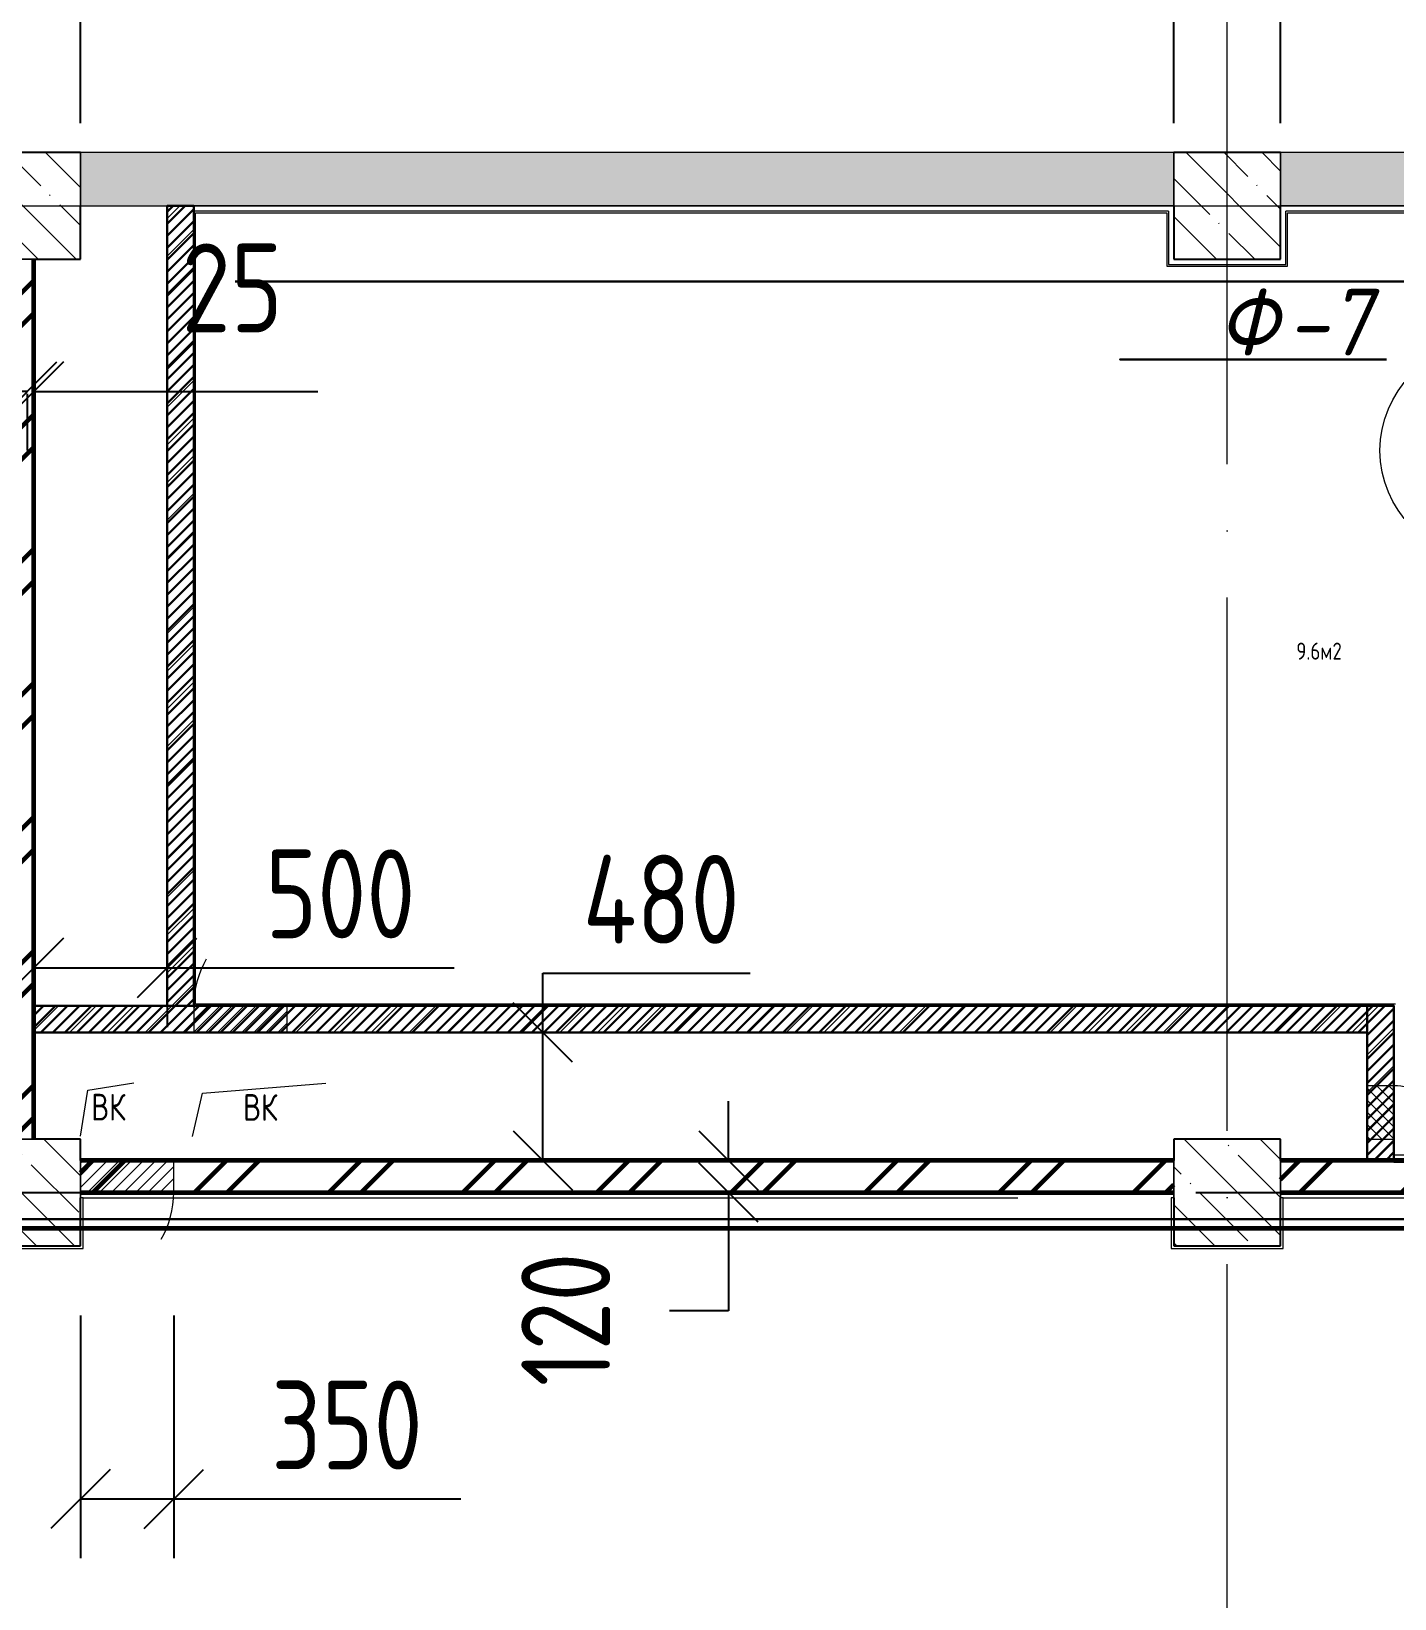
# Model space of a CAD drawing. Header units: millimetres. Extents: x -592259 to 288321, y -552984 to 293768.
# Drawn here: x 54566 to 59678, y 53152 to 59030 of the extents above; entities that cross this region are included whole.
import ezdxf

# ---------------------------------------------------------------- set-up
doc = ezdxf.new("R2010")
doc.units = ezdxf.units.MM
doc.linetypes.add('ADSK_Линия сетки', pattern=[2500, 2000, -250, 0, -250])
doc.layers.get('Defpoints').update_dxf_attribs({"color": 250})
for name, color, linetype, lineweight in [('0) кирпич', 30, 'Continuous', 60), ('0.3) ПГП 5 вып', 4, 'Continuous', 30), ('0.3) ПГП 6 вып', 4, 'Continuous', 30), ('2)Фархверки', 40, 'Continuous', 30), ('4) Штукатурка', 6, 'Continuous', 30), ('4.2) ЖБ', 6, 'Continuous', 30), ('6.1) Шпаклевка 5 вып.', 160, 'Continuous', 60), ('A-____-____-DIMS', 250, 'Continuous', 9), ('A-AREA-____-IDEN', 250, 'Continuous', 9), ('A-DETL-GENF-OTLN', 250, 'Continuous', 5), ('A-DOOR-____-MCUT', 250, 'Continuous', 5), ('A-DOOR-____-OTLN', 250, 'Continuous', 5), ('A-GLAZ-____-OTLN', 250, 'Continuous', 5), ('A-WALL-____-MCUT', 250, 'Continuous', 13), ('A-WALL-____-PATT', 250, 'Continuous', 13), ('A-WALL-FNSH-MCUT', 250, 'Continuous', 13), ('S-COLS-____-MCUT', 250, 'Continuous', 25), ('S-COLS-____-OTLN', 250, 'Continuous', 9), ('S-GRID-____-OTLN', 250, 'Continuous', 9)]:
    doc.layers.add(name, color=color, linetype=linetype, lineweight=lineweight)
doc.styles.add('ISOCPEUR', font='isocpeur.ttf', dxfattribs={"width": 0.8, "height": 100})
doc.styles.add('ISOCPEUR_I', font='isocpeui.ttf', dxfattribs={"width": 0.9, "height": 12.5})
doc.styles.get("Standard").update_dxf_attribs({"font": 'ГОСТ тип А.ttf'})
doc.styles.add('А3', font='ГОСТ тип А.ttf')
doc.dimstyles.new('А3', dxfattribs={"dimtxt": 333, "dimasz": 222, "dimexe": 222, "dimexo": 111, "dimgap": 111, "dimtad": 1, "dimtoh": 1, "dimdec": 0, "dimrnd": 0.0015, "dimzin": 0, "dimdsep": 46, "dimtxsty": 'Standard', "dimblk": 'OBLIQUE', "dimcen": 0, "dimclrd": 7, "dimclre": 7, "dimclrt": 7, "dimadec": 0, "dimazin": 0, "dimtfac": 1, "dimtdec": 0, "dimtofl": 0, "dimtmove": 0, "dimatfit": 3, "dimfxl": 1, "dimtolj": 1, "dimtzin": 0, "dimarcsym": 0})
pattern_1 = [(45, (0, 0), (-251.4472, 251.4472), []), (45, (0, 381), (-251.4472, 251.4472), [])]
pattern_2 = [(45, (0, 0), (-70.71068, 70.71068), [])]
pattern_3 = [(135, (0, 0), (-142.5612, -142.5612), []), (135, (142.56, 0), (-142.5612, -142.5612), [252.016, -50.403, 3.353, -47.05])]
pattern_4 = [(45, (125, 0), (-22.6274, 22.6274), [])]

# ---------------------------------------------------------------- blocks, each defined once
blk = doc.blocks.new('_Wn_-As_OpeningMEP_floor__Rectangular - _Wn_-As_OpeningMEP_floor__Rectangular-V6-Кладочный план на отм_ 0_000_ Секция 1_')
at = {"layer": 'A-DETL-GENF-OTLN'}
for p, q in [((-212.2, 112.2), (250, 150)), ((-250, -50), (-212.2, 112.2))]:
    blk.add_line(p, q, dxfattribs=at)
blk = doc.blocks.new('_Wn_-As_OpeningMEP_floor__Rectangular - _Wn_-As_OpeningMEP_floor__Rectangular-32466825-Кладочный план на отм_ 0_000_ Секция 1_')
at = {"layer": 'A-DETL-GENF-OTLN'}
for p, q in [((-100, -50), (-73.2, 123.2)), ((-73.2, 123.2), (100, 150))]:
    blk.add_line(p, q, dxfattribs=at)
blk = doc.blocks.new('АР_Люк - ЛРС_ВК_200х200_внутренний_RAL 9006-42718871-Кладочный план на отм_ 0_000_ Секция 1_')
at = {"layer": 'A-DOOR-____-OTLN'}
h = blk.add_hatch(dxfattribs=at)
h.set_pattern_fill('FP_29', color=256, style=0, pattern_type=2)
h.set_pattern_definition(pattern_4)
h.paths.add_polyline_path([(225, -50), (225, 50), (25, 50), (25, -50)])
at = {"layer": 'A-DETL-GENF-OTLN', "lineweight": 9}
for p, q in [((225, 50), (25, 50)), ((25, 50), (25, -50)), ((225, -50), (225, 50)), ((25, -50), (225, -50))]:
    blk.add_line(p, q, dxfattribs=at)
at = {"layer": 'A-DOOR-____-MCUT'}
blk.add_arc((225, 50), 200, 150, 180, dxfattribs=at)
blk = doc.blocks.new('АР_Люк - ЛРС_ВК_350х400_наружный_NCS S 1000-N-42726280-Кладочный план на отм_ 0_000_ Секция 1_')
at = {"layer": 'A-DOOR-____-OTLN'}
h = blk.add_hatch(dxfattribs=at)
h.set_pattern_fill('FP_29', color=256, style=0, pattern_type=2)
h.set_pattern_definition(pattern_4)
h.paths.add_polyline_path([(42.5, 60), (-50, 60), (-50, -60), (300, -60), (300, 60)])
at = {"layer": 'A-DETL-GENF-OTLN', "lineweight": 9}
for p, q in [((300, 60), (-50, 60)), ((-50, 60), (-50, -60)), ((300, -60), (300, 60)), ((-50, -60), (300, -60))]:
    blk.add_line(p, q, dxfattribs=at)
at = {"layer": 'A-DOOR-____-MCUT'}
blk.add_arc((300, 60), 350, 150, 180, dxfattribs=at)
blk = doc.blocks.new('АР_Люк - ЛРС_ВК_350х400_наружный_NCS S 1000-N-42723972-Кладочный план на отм_ 0_000_ Секция 1_')
at = {"layer": 'A-DOOR-____-OTLN'}
h = blk.add_hatch(dxfattribs=at)
h.set_pattern_fill('FP_29', color=256, style=0, pattern_type=2)
h.set_pattern_definition(pattern_4)
h.paths.add_polyline_path([(214.7, 50), (-50, 50), (-50, -50), (300, -50), (300, 50)])
at = {"layer": 'A-DETL-GENF-OTLN', "lineweight": 9}
for p, q in [((300, 50), (-50, 50)), ((-50, 50), (-50, -50)), ((300, -50), (300, 50)), ((-50, -50), (300, -50))]:
    blk.add_line(p, q, dxfattribs=at)
at = {"layer": 'A-DOOR-____-MCUT'}
blk.add_arc((300, 50), 350, 150, 180, dxfattribs=at)
blk = doc.blocks.new('AAR_СКБ_Марка_Помещения - Номер-17325395-Кладочный план на отм_ 0_000_ Секция 1_')
at = {"layer": 'A-AREA-____-IDEN'}
blk.add_circle((0, 1.502), 4, dxfattribs=at)
blk = doc.blocks.new('_Oblique')
at = {"color": 0, "linetype": 'ByBlock', "lineweight": -2}
blk.add_line((-0.5, -0.5), (0.5, 0.5), dxfattribs=at)
blk = doc.blocks.new('DIMBLOCK199-Кладочный план на отм_ 0_000_ Секция 1_')
at = {"layer": 'A-____-____-DIMS', "color": 7, "lineweight": -2, "transparency": 16777216}
for p, q in [((54575, 55517.5), (55075, 55517.5)), ((54575, 55506.5), (54575, 55295.5)), ((55075, 55517.5), (56151.7, 55517.5)), ((55075, 55506.5), (55075, 55295.5))]:
    blk.add_line(p, q, dxfattribs=at)
at = {"layer": 'Defpoints', "color": 0, "transparency": 16777216}
for p in [(54575, 55617.5), (55075, 55617.5), (55075, 55517.5)]:
    blk.add_point(p, dxfattribs=at)
at = {"layer": 'A-____-____-DIMS', "color": 7, "lineweight": -2, "transparency": 16777216, "xscale": 222, "yscale": 222, "zscale": 222, "rotation": 180}
blk.add_blockref('_Oblique', (54575, 55517.5), dxfattribs=at)
at = {"layer": 'A-____-____-DIMS', "color": 7, "lineweight": -2, "transparency": 16777216, "xscale": 222, "yscale": 222, "zscale": 222}
blk.add_blockref('_Oblique', (55075, 55517.5), dxfattribs=at)
at = {"layer": 'A-____-____-DIMS', "color": 7, "transparency": 16777216, "insert": (55724.4, 55795), "char_height": 333, "width": 1.862, "attachment_point": 5}
blk.add_mtext('\\A1;500', dxfattribs=at)
blk = doc.blocks.new('DIMBLOCK220-Кладочный план на отм_ 0_000_ Секция 1_')
at = {"layer": 'A-____-____-DIMS', "color": 7, "lineweight": -2, "transparency": 16777216}
for p, q in [((54550, 57679.2), (54328, 57679.2)), ((54550, 57669.9), (54550, 57457.2)), ((54575, 57679.2), (55640.6, 57679.2)), ((54575, 57669.9), (54575, 57457.2))]:
    blk.add_line(p, q, dxfattribs=at)
at = {"layer": 'Defpoints', "color": 0, "transparency": 16777216}
for p in [(54550, 57780.9), (54575, 57780.9), (54575, 57679.2)]:
    blk.add_point(p, dxfattribs=at)
at = {"layer": 'A-____-____-DIMS', "color": 7, "lineweight": -2, "transparency": 16777216, "xscale": 222, "yscale": 222, "zscale": 222}
blk.add_blockref('_Oblique', (54550, 57679.2), dxfattribs=at)
at = {"layer": 'A-____-____-DIMS', "color": 7, "lineweight": -2, "transparency": 16777216, "xscale": 222, "yscale": 222, "zscale": 222, "rotation": 180}
blk.add_blockref('_Oblique', (54575, 57679.2), dxfattribs=at)
at = {"layer": 'A-____-____-DIMS', "color": 7, "transparency": 16777216, "insert": (55130, 58234.2), "char_height": 333, "width": 1.242, "attachment_point": 1, "line_spacing_factor": 1.022761}
blk.add_mtext('\\A1;25', dxfattribs=at)
blk = doc.blocks.new('DIMBLOCK221-Кладочный план на отм_ 0_000_ Секция 1_')
at = {"layer": 'A-____-____-DIMS', "color": 7, "lineweight": -2, "transparency": 16777216}
for p, q in [((57180.3, 54795), (57180.3, 55017)), ((56494.7, 54795), (57402.3, 54795)), ((56494.7, 54675), (57402.3, 54675)), ((57180.3, 54675), (57180.3, 54231)), ((57180.3, 54231), (56958.3, 54231))]:
    blk.add_line(p, q, dxfattribs=at)
at = {"layer": 'Defpoints', "color": 0, "transparency": 16777216}
for p in [(56383.7, 54795), (57180.3, 54795), (56383.7, 54675)]:
    blk.add_point(p, dxfattribs=at)
at = {"layer": 'A-____-____-DIMS', "color": 7, "lineweight": -2, "transparency": 16777216, "xscale": 222, "yscale": 222, "zscale": 222}
for p, rotation in [((57180.3, 54795), 270), ((57180.3, 54675), 90)]:
    blk.add_blockref('_Oblique', p, dxfattribs=dict(at, rotation=rotation))
at = {"layer": 'A-____-____-DIMS', "color": 7, "transparency": 16777216, "insert": (56403.3, 53948), "char_height": 333, "width": 1.678, "attachment_point": 1, "rotation": 90, "line_spacing_factor": 1.022761}
blk.add_mtext('\\A1;120', dxfattribs=at)
blk = doc.blocks.new('DIMBLOCK222-Кладочный план на отм_ 0_000_ Секция 1_')
at = {"layer": 'A-____-____-DIMS', "color": 7, "lineweight": -2, "transparency": 16777216}
for p, q in [((56483.7, 55275), (56483.7, 55497)), ((56483.7, 55497), (57260.7, 55497)), ((56483.7, 54795), (56483.7, 55275)), ((56494.7, 55275), (56705.7, 55275)), ((56494.7, 54795), (56705.7, 54795))]:
    blk.add_line(p, q, dxfattribs=at)
at = {"layer": 'Defpoints', "color": 0, "transparency": 16777216}
for p in [(56383.7, 55275), (56483.7, 55275), (56383.7, 54795)]:
    blk.add_point(p, dxfattribs=at)
at = {"layer": 'A-____-____-DIMS', "color": 7, "lineweight": -2, "transparency": 16777216, "xscale": 222, "yscale": 222, "zscale": 222}
for p, rotation in [((56483.7, 55275), 90), ((56483.7, 54795), 270)]:
    blk.add_blockref('_Oblique', p, dxfattribs=dict(at, rotation=rotation))
at = {"layer": 'A-____-____-DIMS', "color": 7, "transparency": 16777216, "insert": (56927.7, 55774.5), "char_height": 333, "width": 1.946, "attachment_point": 5}
blk.add_mtext('\\A1;480', dxfattribs=at)
blk = doc.blocks.new('DIMBLOCK375-Кладочный план на отм_ 0_000_ Секция 1_')
at = {"layer": 'A-____-____-DIMS', "color": 7, "lineweight": -2, "transparency": 16777216}
for p, q in [((54350, 58686), (54350, 60263.8)), ((54750, 58686), (54750, 60263.8)), ((54350, 60041.8), (54750, 60041.8)), ((54750, 60041.8), (55860, 60041.8))]:
    blk.add_line(p, q, dxfattribs=at)
at = {"layer": 'Defpoints', "color": 0, "transparency": 16777216}
for p in [(54750, 60041.8), (54350, 58575), (54750, 58575)]:
    blk.add_point(p, dxfattribs=at)
at = {"layer": 'A-____-____-DIMS', "color": 7, "lineweight": -2, "transparency": 16777216, "xscale": 222, "yscale": 222, "zscale": 222, "rotation": 180}
blk.add_blockref('_Oblique', (54350, 60041.8), dxfattribs=at)
at = {"layer": 'A-____-____-DIMS', "color": 7, "lineweight": -2, "transparency": 16777216, "xscale": 222, "yscale": 222, "zscale": 222}
blk.add_blockref('_Oblique', (54750, 60041.8), dxfattribs=at)
at = {"layer": 'A-____-____-DIMS', "color": 7, "transparency": 16777216, "insert": (55083, 60596.8), "char_height": 333, "width": 1.946, "attachment_point": 1, "line_spacing_factor": 1.022761}
blk.add_mtext('\\A1;400', dxfattribs=at)
blk = doc.blocks.new('DIMBLOCK376-Кладочный план на отм_ 0_000_ Секция 1_')
at = {"layer": 'A-____-____-DIMS', "color": 7, "lineweight": -2, "transparency": 16777216}
for p, q in [((54750, 58686), (54750, 60593.3)), ((58850, 58686), (58850, 60593.3)), ((54750, 60371.3), (58850, 60371.3))]:
    blk.add_line(p, q, dxfattribs=at)
at = {"layer": 'Defpoints', "color": 0, "transparency": 16777216}
for p in [(58850, 60371.3), (54750, 58575), (58850, 58575)]:
    blk.add_point(p, dxfattribs=at)
at = {"layer": 'A-____-____-DIMS', "color": 7, "lineweight": -2, "transparency": 16777216, "xscale": 222, "yscale": 222, "zscale": 222, "rotation": 180}
blk.add_blockref('_Oblique', (54750, 60371.3), dxfattribs=at)
at = {"layer": 'A-____-____-DIMS', "color": 7, "lineweight": -2, "transparency": 16777216, "xscale": 222, "yscale": 222, "zscale": 222}
blk.add_blockref('_Oblique', (58850, 60371.3), dxfattribs=at)
at = {"layer": 'A-____-____-DIMS', "color": 7, "transparency": 16777216, "insert": (56800, 60648.8), "char_height": 333, "width": 2.382, "attachment_point": 5}
blk.add_mtext('\\A1;4100', dxfattribs=at)
blk = doc.blocks.new('DIMBLOCK377-Кладочный план на отм_ 0_000_ Секция 1_')
at = {"layer": 'A-____-____-DIMS', "color": 7, "lineweight": -2, "transparency": 16777216}
for p, q in [((58850, 58686), (58850, 60263.8)), ((59250, 58686), (59250, 60263.8)), ((58850, 60041.8), (57740, 60041.8)), ((59250, 60041.8), (58850, 60041.8))]:
    blk.add_line(p, q, dxfattribs=at)
at = {"layer": 'Defpoints', "color": 0, "transparency": 16777216}
for p in [(59250, 60041.8), (58850, 58575), (59250, 58575)]:
    blk.add_point(p, dxfattribs=at)
at = {"layer": 'A-____-____-DIMS', "color": 7, "lineweight": -2, "transparency": 16777216, "xscale": 222, "yscale": 222, "zscale": 222, "rotation": 180}
blk.add_blockref('_Oblique', (58850, 60041.8), dxfattribs=at)
at = {"layer": 'A-____-____-DIMS', "color": 7, "lineweight": -2, "transparency": 16777216, "xscale": 222, "yscale": 222, "zscale": 222}
blk.add_blockref('_Oblique', (59250, 60041.8), dxfattribs=at)
at = {"layer": 'A-____-____-DIMS', "color": 7, "transparency": 16777216, "insert": (57851, 60596.8), "char_height": 333, "width": 1.946, "attachment_point": 1, "line_spacing_factor": 1.022761}
blk.add_mtext('\\A1;400', dxfattribs=at)
blk = doc.blocks.new('DIMBLOCK378-Кладочный план на отм_ 0_000_ Секция 1_')
at = {"layer": 'A-____-____-DIMS', "color": 7, "lineweight": -2, "transparency": 16777216}
for p, q in [((59250, 58686), (59250, 60593.3)), ((60270, 58686), (60270, 60593.3)), ((59250, 60371.3), (60270, 60371.3)), ((60270, 60371.3), (61513.2, 60371.3))]:
    blk.add_line(p, q, dxfattribs=at)
at = {"layer": 'Defpoints', "color": 0, "transparency": 16777216}
for p in [(60270, 60371.3), (59250, 58575), (60270, 58575)]:
    blk.add_point(p, dxfattribs=at)
at = {"layer": 'A-____-____-DIMS', "color": 7, "lineweight": -2, "transparency": 16777216, "xscale": 222, "yscale": 222, "zscale": 222, "rotation": 180}
blk.add_blockref('_Oblique', (59250, 60371.3), dxfattribs=at)
at = {"layer": 'A-____-____-DIMS', "color": 7, "lineweight": -2, "transparency": 16777216, "xscale": 222, "yscale": 222, "zscale": 222}
blk.add_blockref('_Oblique', (60270, 60371.3), dxfattribs=at)
at = {"layer": 'A-____-____-DIMS', "color": 7, "transparency": 16777216, "insert": (61002.6, 60648.8), "char_height": 333, "width": 2.299, "attachment_point": 5}
blk.add_mtext('\\A1;1020', dxfattribs=at)
blk = doc.blocks.new('DIMBLOCK435-Кладочный план на отм_ 0_000_ Секция 1_')
at = {"layer": 'A-____-____-DIMS', "color": 7, "lineweight": -2, "transparency": 16777216}
for p, q in [((54750, 54214), (54750, 53303.4)), ((55100, 54214), (55100, 53303.4)), ((54750, 53525.4), (55100, 53525.4)), ((55100, 53525.4), (56176.7, 53525.4))]:
    blk.add_line(p, q, dxfattribs=at)
at = {"layer": 'Defpoints', "color": 0, "transparency": 16777216}
for p in [(54750, 54325), (55100, 54325), (55100, 53525.4)]:
    blk.add_point(p, dxfattribs=at)
at = {"layer": 'A-____-____-DIMS', "color": 7, "lineweight": -2, "transparency": 16777216, "xscale": 222, "yscale": 222, "zscale": 222, "rotation": 180}
blk.add_blockref('_Oblique', (54750, 53525.4), dxfattribs=at)
at = {"layer": 'A-____-____-DIMS', "color": 7, "lineweight": -2, "transparency": 16777216, "xscale": 222, "yscale": 222, "zscale": 222}
blk.add_blockref('_Oblique', (55100, 53525.4), dxfattribs=at)
at = {"layer": 'A-____-____-DIMS', "color": 7, "transparency": 16777216, "insert": (55749.3, 53802.9), "char_height": 333, "width": 1.862, "attachment_point": 5}
blk.add_mtext('\\A1;350', dxfattribs=at)

msp = doc.modelspace()

# ---------------------------------------------------------------- hatches: boundary and pattern name
at = {"layer": '0) кирпич'}
h = msp.add_hatch(dxfattribs=at)
h.set_pattern_fill('FP_2', color=256, style=0, pattern_type=2)
h.set_pattern_definition(pattern_1)
h.paths.add_polyline_path([(54575, 54875), (54575, 58175.0006), (54455, 58175.0006), (54455, 54875), (54457.6854, 54875)])
h = msp.add_hatch(dxfattribs=at)
h.set_pattern_fill('FP_2', color=256, style=0, pattern_type=2)
h.set_pattern_definition(pattern_1)
h.paths.add_polyline_path([(61195, 54675.0006), (61665, 54675.0006), (61665, 54795.0006), (59249.9781, 54795.0006), (59249.9781, 54675.0006), (60505.0647, 54675.0006)])
h.paths.add_polyline_path([(58849.9781, 54675.0006), (58849.9781, 54795.0006), (54749.9781, 54795.0006), (54749.9781, 54675.0006), (58306.0176, 54675.0006)])
at = {"layer": '0.3) ПГП 5 вып'}
h = msp.add_hatch(dxfattribs=at)
h.set_pattern_fill('ANSI31', color=256, scale=10)
h.paths.add_polyline_path([(55075, 55375.0006), (55175, 55375.0006), (55175, 58375.0223), (55075, 58375.0223)])
h = msp.add_hatch(dxfattribs=at)
h.set_pattern_fill('ANSI31', color=256, scale=10)
h.paths.add_polyline_path([(59575.0005, 55375.0006), (54575, 55375.0006), (54575, 55275.0006), (59575.0005, 55275.0006)])
h = msp.add_hatch(dxfattribs=at)
h.set_pattern_fill('ANSI31', color=256, scale=10)
h.paths.add_polyline_path([(59575.0005, 54795.0006), (59675.0005, 54795.0006), (59675.0005, 55375.0006), (59575.0005, 55375.0006)])
at = {"layer": 'A-WALL-____-PATT', "lineweight": 15}
h = msp.add_hatch(dxfattribs=at)
h.set_pattern_fill('FP_9', color=256, style=0, pattern_type=2)
h.set_pattern_definition([(50, (0, 0), (364.3679, -31.8783), [38.1, -419.1]), (355, (0, 0), (-70.4859, 382.1133), [30.48, -335.28]), (100.451, (30.36, -2.66), (293.885, 350.2334), [32.38, -356.18]), (46.184, (0, 101.6), (542.1585, -84.0858), [57.15, -628.65]), (96.636, (45.2, 94.6), (474.805, 494.8554), [48.57, -534.27]), (351.184, (0, 101.6), (474.8102, 494.85), [45.72, -502.92]), (21, (50.8, 76.2), (303.2285, -204.5305), [38.1, -419.1]), (326, (50.8, 76.2), (123.6039, 368.376), [30.48, -335.28]), (71.451, (76.07, 59.16), (426.8341, 163.8427), [32.38, -356.18]), (37.5, (0, 0), (6.17665, 169.11015), [16.764, -314.452, 16.764, -323.596, -336.55]), (37.5, (0, 0), (6.17665, 169.11015), [-671.576, 16.764, -319.786]), (7.5, (0, 0), (133.63888, 200.3615), [16.764, -177.292, 16.764, -306.832, -128.27]), (7.5, (0, 0), (133.63888, 200.3615), [-517.652, 16.764, -111.506]), (327.5, (-113.28, 0), (271.18182, -11.45836), [16.764, -110.236, 16.764, -379.476, -525.78]), (327.5, (-113.28, 0), (271.18182, -11.45836), [-523.24, 16.764, -509.016]), (317.5, (-164.08, 0), (296.2585, 50.85285), [16.764, -148.336, 16.764, -246.38, -373.38]), (317.5, (-164.08, 0), (296.2585, 50.85285), [-428.244, 16.764, -356.616])])
h.paths.add_polyline_path([(69050, 58375), (69050, 58575), (63749.9781, 58575.0085), (63749.9781, 58375.0085), (67102.2057, 58375.0031)])
h.paths.add_polyline_path([(63349.9781, 58375.0091), (63349.9781, 58575.0091), (63020.2294, 58575.0097), (63020.2294, 58375.0097), (63253.8734, 58375.0093)])
h.paths.add_polyline_path([(61820.2294, 58375.0116), (61820.2294, 58575.0116), (61170, 58575.0126), (61170, 58375.0126), (61685, 58375.0118)])
h.paths.add_polyline_path([(60270, 58375.014), (60270, 58575.014), (59249.9781, 58575.0157), (59249.9781, 58375.0157), (59405.5412, 58375.0154)])
h.paths.add_polyline_path([(58849.9781, 58375.0163), (58849.9781, 58575.0163), (54749.9781, 58575.0229), (54749.9781, 58375.0229), (58306.0176, 58375.0172)])
h.paths.add_polyline_path([(54349.9781, 58375.0235), (54349.9781, 58575.0235), (52850, 58575.0259), (52850, 58375.0259), (53907.9236, 58375.0242)])
h.paths.add_polyline_path([(51600, 58375.0279), (51600, 58575.0279), (50950, 58575.0289), (50950, 58375.0289)])
h.paths.add_polyline_path([(49649.9781, 58375.031), (49649.9781, 58575.031), (48550, 58575.0328), (48550, 58375.0328), (49509.8296, 58375.0312)])
h.paths.add_polyline_path([(45349.9781, 58375.0379), (45349.9781, 58575.0379), (44200.229, 58575.0397), (44200.229, 58375.0397), (45111.7356, 58375.0383)])
h.paths.add_polyline_path([(41400.229, 58375.0442), (41400.229, 58575.0442), (41249.9781, 58575.0444), (41249.9781, 58375.0444), (41263.4033, 58375.0444)])
h.paths.add_polyline_path([(40849.9781, 58375.0451), (40849.9781, 58575.0451), (39850, 58575.0467), (39850, 58375.0467), (40713.6415, 58375.0453)])
h.paths.add_polyline_path([(38600, 58375.0487), (38600, 58575.0487), (37950, 58575.0497), (37950, 58375.0497), (38514.5945, 58375.0488)])
h.paths.add_polyline_path([(37050, 58375.0512), (37050, 58575.0512), (36349.9781, 58575.0523), (36349.9781, 58375.0523), (36865.3093, 58375.0515)])
h.paths.add_polyline_path([(35949.9781, 58375.0529), (35949.9781, 58575.0529), (35500, 58575.0536), (35500, 58375.0536), (35765.7858, 58375.0532)])
h.paths.add_polyline_path([(32700, 58375.0581), (32700, 58575.0581), (31725.0002, 58575.0597), (31724.9998, 58375.0597), (32655, 58375.0582)])
h = msp.add_hatch(dxfattribs=at)
h.set_pattern_fill('FP_6', color=256, style=0, pattern_type=2)
h.set_pattern_definition(pattern_2)
h.paths.add_polyline_path([(55175, 55375.0006), (55175, 58375.0223), (55075, 58375.0223), (55075, 55375.0006)])
h = msp.add_hatch(dxfattribs=at)
h.set_pattern_fill('FP_6', color=256, style=0, pattern_type=2)
h.set_pattern_definition(pattern_2)
h.paths.add_polyline_path([(54575, 55275.0006), (59575.0005, 55275.0006), (59575.0005, 55375.0006), (54575, 55375.0006)])
h = msp.add_hatch(dxfattribs=at)
h.set_pattern_fill('FP_6', color=256, style=0, pattern_type=2)
h.set_pattern_definition(pattern_2)
h.paths.add_polyline_path([(59575.0005, 54795.0006), (59675.0005, 54795.0006), (59675.0005, 55375.0006), (59575.0005, 55375.0006), (59575.0005, 54875.0006)])
at = {"layer": 'S-COLS-____-OTLN', "lineweight": 5}
h = msp.add_hatch(dxfattribs=at)
h.set_pattern_fill('FP_8', color=256, style=0, pattern_type=2)
h.set_pattern_definition(pattern_3)
h.paths.add_polyline_path([(54349.9781, 58175.0006), (54749.9781, 58175.0006), (54749.9781, 58575.0006), (54349.9781, 58575.0006), (54349.9781, 58375.0235)])
h = msp.add_hatch(dxfattribs=at)
h.set_pattern_fill('FP_8', color=256, style=0, pattern_type=2)
h.set_pattern_definition(pattern_3)
h.paths.add_polyline_path([(58855.7794, 58175.0006), (59249.9781, 58175.0006), (59249.9781, 58575.0006), (58849.9781, 58575.0006), (58849.9781, 58175.0006)])
h = msp.add_hatch(dxfattribs=at)
h.set_pattern_fill('FP_8', color=256, style=0, pattern_type=2)
h.set_pattern_definition(pattern_3)
h.paths.add_polyline_path([(54349.9781, 54475), (54749.9781, 54475), (54749.9781, 54875), (54349.9781, 54875), (54349.9781, 54655.0006)])
h = msp.add_hatch(dxfattribs=at)
h.set_pattern_fill('FP_8', color=256, style=0, pattern_type=2)
h.set_pattern_definition(pattern_3)
h.paths.add_polyline_path([(58855.7794, 54475), (59249.9781, 54475), (59249.9781, 54875), (58849.9781, 54875), (58849.9781, 54475)])

# ---------------------------------------------------------------- linework, layer by layer
at = {"linetype": 'ADSK_Линия сетки'}
msp.add_line((-3569.5512, 54675.0006), (72376.0288, 54675.0006), dxfattribs=at)
at = {"layer": '0) кирпич'}
for p, q in [((54575, 54875), (54575, 58175.0006)), ((58849.9781, 54795.0006), (54749.9781, 54795.0006)), ((61545, 54795.0006), (59249.9781, 54795.0006)), ((59675.0005, 54795.0006), (61195, 54795.0006)), ((54749.9781, 54675.0006), (58849.9781, 54675.0006)), ((59249.9781, 54675.0006), (61665, 54675.0006))]:
    msp.add_line(p, q, dxfattribs=at)
at = {"layer": '0.3) ПГП 5 вып'}
for points in [[(55075, 55375.0006), (55175, 55375.0006), (55175, 58375.0223), (55075, 58375.0223)], [(59575.0005, 55375.0006), (54575, 55375.0006), (54575, 55275.0006), (59575.0005, 55275.0006)], [(59575.0005, 54795.0006), (59675.0005, 54795.0006), (59675.0005, 55375.0006), (59575.0005, 55375.0006)]]:
    msp.add_lwpolyline(points, close=True, dxfattribs=at)
at = {"layer": '2)Фархверки'}
msp.add_lwpolyline([(59647.812, 57799.1125), (58647.812, 57799.1125)], close=True, dxfattribs=at)
at = {"layer": '4) Штукатурка'}
msp.add_line((53324.4676, 54575.4482), (61933.6983, 54575.4482), dxfattribs=at)
at = {"layer": '4.2) ЖБ'}
msp.add_line((55330.1796, 58091.3178), (61105.2848, 58091.3178), dxfattribs=at)
at = {"layer": '6.1) Шпаклевка 5 вып.'}
msp.add_lwpolyline([(53229.6954, 54540.8287), (61755.2016, 54540.8287)], dxfattribs=at)
at = {"layer": 'A-WALL-____-MCUT', "lineweight": 15}
for p, q in [((58849.9781, 58575.0163), (54749.9781, 58575.0229)), ((54749.9781, 58575.0229), (54749.9781, 58375.0229)), ((58849.9781, 58375.0163), (58849.9781, 58575.0163)), ((60270, 58575.014), (59249.9781, 58575.0157)), ((59249.9781, 58575.0157), (59249.9781, 58375.0157)), ((54749.9781, 58375.0229), (58849.9781, 58375.0163)), ((55175, 58375.0223), (55075, 58375.0223)), ((55075, 58375.0223), (55075, 55375.0006)), ((55175, 58375), (55175, 58375.0223)), ((55175, 58375), (55175, 58355)), ((58849.9781, 58375), (55175, 58375)), ((58849.9781, 58175.0006), (58849.9781, 58375)), ((59249.9781, 58375.0157), (59275.9781, 58375.0156)), ((59249.9781, 58375), (59249.9781, 58175.0006)), ((59269.9781, 58375), (59249.9781, 58375)), ((60270, 58375), (59269.9781, 58375)), ((59275.9781, 58375.0156), (60270, 58375.014)), ((55175, 58355), (55175, 55375.0006)), ((58829.9781, 58355), (55175, 58355)), ((55181, 55381.0006), (55181, 58349)), ((55181, 58349), (58823.9781, 58349)), ((58823.9781, 58349), (58823.9781, 58149.0006)), ((58829.9781, 58355), (58829.9781, 58155.0006)), ((59269.9781, 58155.0006), (59269.9781, 58355)), ((60270, 58355), (59269.9781, 58355)), ((59275.9781, 58149.0006), (59275.9781, 58349)), ((59275.9781, 58349), (60270, 58349)), ((54575, 58175.0006), (54455, 58175.0006)), ((58823.9781, 58149.0006), (59275.9781, 58149.0006)), ((58829.9781, 58155.0006), (59269.9781, 58155.0006)), ((59249.9781, 58175.0006), (58849.9781, 58175.0006)), ((55075, 55375.0006), (54575, 55375.0006)), ((55175, 55375.0006), (59675.0005, 55375.0006)), ((59681.0005, 55381.0006), (55181, 55381.0006)), ((59675.0005, 55375.0006), (59675.0005, 54815.0006)), ((54575, 55275.0006), (59575.0005, 55275.0006)), ((59575.0005, 55275.0006), (59575.0005, 54795.0006)), ((54455, 54875), (54575, 54875)), ((54749.9781, 54795.0006), (54749.9781, 54655.0006)), ((58849.9781, 54655.0006), (58849.9781, 54795.0006)), ((59249.9781, 54795.0006), (59249.9781, 54655.0006)), ((59675.0005, 54815.0006), (59675.0005, 54795.0006)), ((61175, 54815.0006), (59675.0005, 54815.0006)), ((54760.0389, 54655.0006), (54750.0389, 54655.0006)), ((58849.9781, 54655.0006), (58839.9781, 54655.0006)), ((59260, 54655.0006), (59250, 54655.0006))]:
    msp.add_line(p, q, dxfattribs=at)
at = {"layer": 'A-WALL-FNSH-MCUT', "lineweight": 15}
for p, q in [((54750.0389, 54655.0006), (54750.0389, 54475)), ((54760.0389, 54655.0006), (58264.6169, 54655.0006)), ((54760.0389, 54465), (54760.0389, 54655.0006)), ((58839.9781, 54655.0006), (58839.9781, 54465)), ((58849.9781, 54475), (58849.9781, 54655.0006)), ((59250, 54655.0006), (59250, 54475)), ((59260, 54655.0006), (61685, 54655.0006)), ((59260, 54465), (59260, 54655.0006)), ((54339.9781, 54465), (54760.0389, 54465)), ((54750.0389, 54475), (54349.9781, 54475)), ((58839.9781, 54465), (59260, 54465)), ((59250, 54475), (58849.9781, 54475))]:
    msp.add_line(p, q, dxfattribs=at)
at = {"layer": 'S-COLS-____-MCUT'}
for p, q in [((54749.9781, 58575.0006), (54349.9781, 58575.0006)), ((59249.9781, 58575.0006), (58849.9781, 58575.0006)), ((54749.9781, 58175.0006), (54749.9781, 58375.0229)), ((58849.9781, 58375.0163), (58849.9781, 58175.0006)), ((59249.9781, 58175.0006), (59249.9781, 58375.0157)), ((54575, 58175.0006), (54749.9781, 58175.0006)), ((58849.9781, 58175.0006), (59249.9781, 58175.0006)), ((54749.9781, 54875), (54575, 54875)), ((54749.9781, 54795.0006), (54749.9781, 54875)), ((59249.9781, 54875), (58849.9781, 54875)), ((58849.9781, 54875), (58849.9781, 54795.0006)), ((59249.9781, 54795.0006), (59249.9781, 54875)), ((54749.9781, 54475), (54749.9781, 54655.0006)), ((58849.9781, 54655.0006), (58849.9781, 54475)), ((59249.9781, 54475), (59249.9781, 54655.0006)), ((54349.9781, 54475), (54749.9781, 54475)), ((58849.9781, 54475), (59249.9781, 54475))]:
    msp.add_line(p, q, dxfattribs=at)
at = {"layer": 'S-COLS-____-OTLN'}
for p, q in [((54749.9781, 58375.0229), (54749.9781, 58575.0006)), ((58849.9781, 58575.0006), (58849.9781, 58375.0163)), ((59249.9781, 58375.0157), (59249.9781, 58575.0006)), ((54455, 58175.0006), (54575, 58175.0006)), ((54575, 54875), (54455, 54875)), ((54749.9781, 54675.0006), (54749.9781, 54795.0006)), ((58849.9781, 54795.0006), (58849.9781, 54675.0006)), ((59249.9781, 54675.0006), (59249.9781, 54795.0006)), ((54749.9781, 54655.0006), (54749.9781, 54675.0006)), ((58849.9781, 54675.0006), (58849.9781, 54655.0006)), ((59249.9781, 54655.0006), (59249.9781, 54675.0006))]:
    msp.add_line(p, q, dxfattribs=at)
at = {"layer": 'S-GRID-____-OTLN', "linetype": 'ADSK_Линия сетки'}
for p, q in [((59050, 39906.0281), (59050, 61202.0051)), ((-3669.3683, 58375.0006), (72376.0288, 58375.0006))]:
    msp.add_line(p, q, dxfattribs=at)

# ---------------------------------------------------------------- block references
at = {"layer": 'A-AREA-____-IDEN', "xscale": 99.99999999999993, "yscale": 99.99999999999993, "zscale": 99.99999999999993}
msp.add_blockref('AAR_СКБ_Марка_Помещения - Номер-17325395-Кладочный план на отм_ 0_000_ Секция 1_', (60022.916, 57307.5651), dxfattribs=at)
at = {"layer": 'A-DOOR-____-OTLN'}
msp.add_blockref('АР_Люк - ЛРС_ВК_350х400_наружный_NCS S 1000-N-42723972-Кладочный план на отм_ 0_000_ Секция 1_', (55225, 55325.0006), dxfattribs=at)
for name, p, rotation in [('АР_Люк - ЛРС_ВК_200х200_внутренний_RAL 9006-42718871-Кладочный план на отм_ 0_000_ Секция 1_', (59625.0005, 55100.0006), 270), ('АР_Люк - ЛРС_ВК_350х400_наружный_NCS S 1000-N-42726280-Кладочный план на отм_ 0_000_ Секция 1_', (55049.9781, 54735.0006), 180)]:
    msp.add_blockref(name, p, dxfattribs=dict(at, rotation=rotation))
at = {"layer": 'A-GLAZ-____-OTLN'}
for name, p in [('_Wn_-As_OpeningMEP_floor__Rectangular - _Wn_-As_OpeningMEP_floor__Rectangular-32466825-Кладочный план на отм_ 0_000_ Секция 1_', (54850.2441, 54936.1352)), ('_Wn_-As_OpeningMEP_floor__Rectangular - _Wn_-As_OpeningMEP_floor__Rectangular-V6-Кладочный план на отм_ 0_000_ Секция 1_', (55419.9661, 54935.0132))]:
    msp.add_blockref(name, p, dxfattribs=at)

# ---------------------------------------------------------------- texts
at = {"layer": '0.3) ПГП 6 вып', "insert": (59309.1609, 56737.2701), "char_height": 63.81659, "attachment_point": 1, "style": 'А3'}
msp.add_mtext_dynamic_manual_height_columns('9.6м2', width=1367.025343, gutter_width=319.083, heights=[0], dxfattribs=at)
at = {"layer": '2)Фархверки', "attachment_point": 1}
for s, insert, char_height, width, style in [('\\fISOCPEUR|b0|i1|c204|p34|;Ф', (59014.7102, 58064.248), 250, 312.658125, 'ISOCPEUR_I'), ('\\fISOCPEUR|b0|i1|c204|p34|;Ф', (59014.7102, 58064.248), 250, 312.658125, 'ISOCPEUR_I'), ('-7', (59272.679, 58064.248), 250, 448.945, 'ISOCPEUR_I'), ('-7', (59272.679, 58064.248), 250, 448.945, 'ISOCPEUR_I'), ('ВК', (54790.2652, 55045.0907), 100, 160.3375, 'ISOCPEUR'), ('ВК', (55359.9872, 55043.9686), 100, 160.3375, 'ISOCPEUR')]:
    msp.add_mtext(s, dxfattribs=dict(at, insert=insert, char_height=char_height, width=width, style=style))

# ---------------------------------------------------------------- dimensions: what is measured, and where the dimension line sits
at = {"layer": 'A-____-____-DIMS'}
for base, p1, p2, picture, middle in [((58849.9781, 60371.2672), (54749.9781, 58575.0006), (58849.9781, 58575.0006), 'DIMBLOCK376-Кладочный план на отм_ 0_000_ Секция 1_', (56799.9781, 60648.7672)), ((60270, 60371.2672), (59249.9781, 58575.0006), (60270, 58575.014), 'DIMBLOCK378-Кладочный план на отм_ 0_000_ Секция 1_', (61002.6, 60648.7672)), ((55075, 55517.5371), (54575, 55617.522), (55075, 55617.522), 'DIMBLOCK199-Кладочный план на отм_ 0_000_ Секция 1_', (55724.35, 55795.0371)), ((55099.9781, 53525.3811), (54749.9781, 54325.0006), (55099.9781, 54325.0006), 'DIMBLOCK435-Кладочный план на отм_ 0_000_ Секция 1_', (55749.3281, 53802.8811))]:
    dim = msp.add_linear_dim(base=base, p1=p1, p2=p2, dimstyle='А3', dxfattribs=at)
    dim.commit()
    dim.dimension.update_dxf_attribs({"geometry": picture, "text_midpoint": middle})
for base, p1, p2, picture, middle in [((54749.9781, 60041.8382), (54349.9781, 58575.0006), (54749.9781, 58575.0006), 'DIMBLOCK375-Кладочный план на отм_ 0_000_ Секция 1_', (55415.9781, 60041.8382)), ((59249.9781, 60041.8382), (58849.9781, 58575.0006), (59249.9781, 58575.0006), 'DIMBLOCK377-Кладочный план на отм_ 0_000_ Секция 1_', (58183.9781, 60041.8382)), ((54575, 57679.1766), (54550, 57780.8852), (54575, 57780.8852), 'DIMBLOCK220-Кладочный план на отм_ 0_000_ Секция 1_', (55329.8, 57679.1766))]:
    dim = msp.add_linear_dim(base=base, p1=p1, p2=p2, dimstyle='А3', dxfattribs=at)
    dim.commit()
    dim.dimension.update_dxf_attribs({"geometry": picture, "text_midpoint": middle, "dimtype": 160})
dim = msp.add_linear_dim(base=(56483.6787, 55275.0006), p1=(56383.6938, 54795.0006), p2=(56383.6938, 55275.0006), angle=90, dimstyle='А3', dxfattribs=at)
dim.commit()
dim.dimension.update_dxf_attribs({"geometry": 'DIMBLOCK222-Кладочный план на отм_ 0_000_ Секция 1_', "text_midpoint": (56927.6787, 55774.5006)})
dim = msp.add_linear_dim(base=(57180.2874, 54795.0006), p1=(56383.6938, 54675.0006), p2=(56383.6938, 54795.0006), angle=90, dimstyle='А3', dxfattribs=at)
dim.commit()
dim.dimension.update_dxf_attribs({"geometry": 'DIMBLOCK221-Кладочный план на отм_ 0_000_ Секция 1_', "text_midpoint": (56625.2874, 54231.0006), "dimtype": 160, "text_rotation": 90})

doc.saveas('drawing.dxf')
